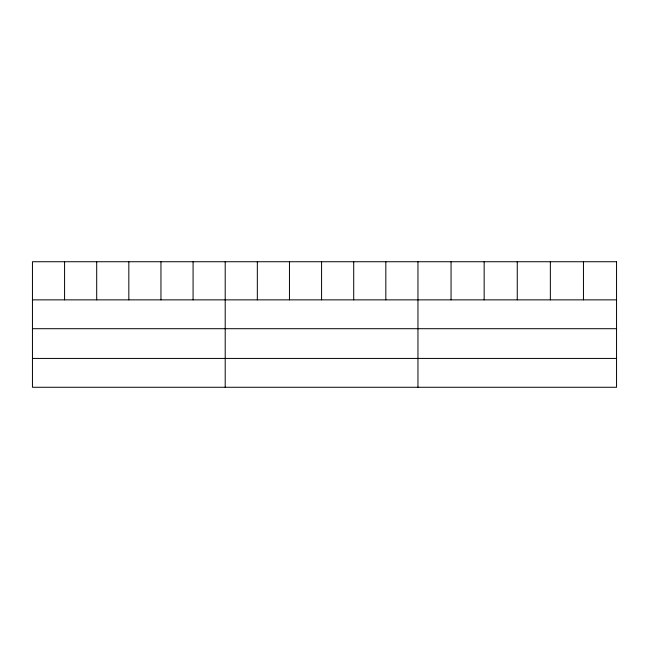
<?xml version="1.0" encoding="UTF-8"?>
<svg xmlns="http://www.w3.org/2000/svg" width="649" height="649" viewBox="0 0 649 649"><rect width="100%" height="100%" fill="white"/><g stroke="black" fill="none" stroke-linecap="round" stroke-linejoin="round"><path stroke-width="0.97" d="M32.45 299.862L616.55 299.862M32.45 328.702L616.55 328.702M32.45 358.426L616.55 358.426M583.451 261.734L583.451 299.862M550.352 261.734L550.352 299.862M517.253 261.734L517.253 299.862M484.154 261.734L484.154 299.862M451.055 261.734L451.055 299.862M417.956 261.734L417.956 387.266M385.831 261.734L385.831 299.862M353.705 261.734L353.705 299.862M321.579 261.734L321.579 299.862M289.454 261.734L289.454 299.862M257.329 261.734L257.329 299.862M225.203 261.734L225.203 387.266M193.078 261.734L193.078 299.862M160.952 261.734L160.952 299.862M128.827 261.734L128.827 299.862M96.701 261.734L96.701 299.862M64.575 261.734L64.575 299.862M616.55 261.734L32.45 261.734L32.45 387.266L616.55 387.266L616.55 261.734"/></g></svg>
